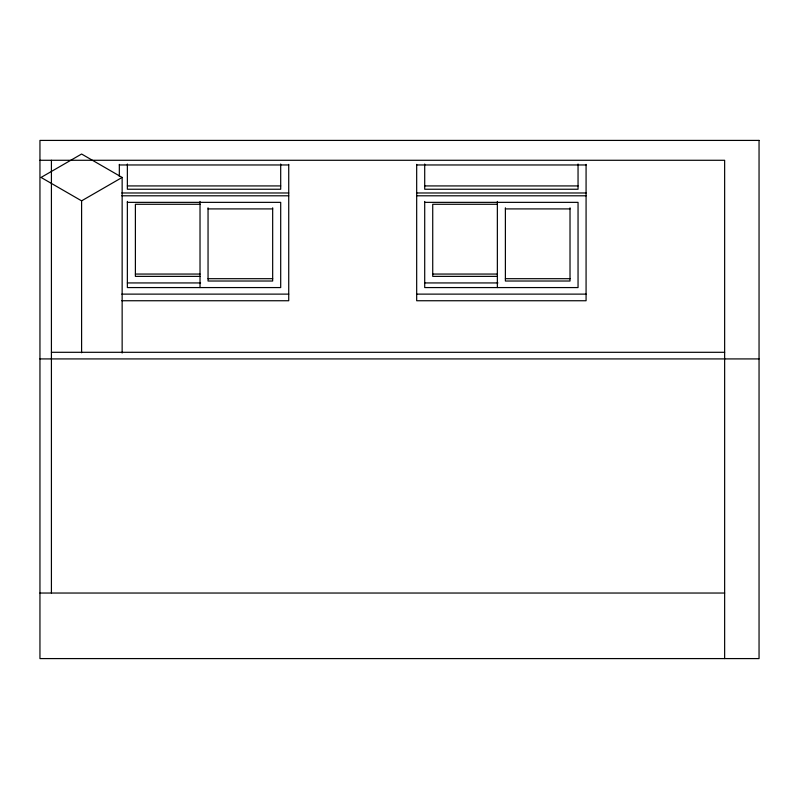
<?xml version="1.0" encoding="UTF-8"?>
<svg xmlns="http://www.w3.org/2000/svg" width="799" height="799" viewBox="0 0 799 799"><rect width="100%" height="100%" fill="white"/><g stroke="black" fill="none" stroke-linecap="round" stroke-linejoin="round"><path stroke-width="1.2" d="M122.147 177.438L81.598 154.027L41.049 177.438L81.598 200.849L122.147 177.438L122.147 353.018M39.95 160.279L724.643 160.279L724.643 658.586M119.331 164.964L288.729 164.964M416.678 164.964L586.076 164.964M127.361 185.927L280.699 185.927M424.708 185.927L578.047 185.927M121.828 192.978L288.729 192.978M416.678 192.978L586.076 192.978M121.828 195.795L288.729 195.795M416.678 195.795L586.076 195.795M127.361 202.357L280.699 202.357L280.699 287.57L127.361 287.57L127.361 201.428M424.708 202.357L578.047 202.357L578.047 287.57L424.708 287.57L424.708 201.428M200.02 204.274L135.391 204.274L135.391 276.374L200.02 276.374M497.358 204.274L432.728 204.274L432.728 276.374L497.358 276.374M208.05 208.909L272.669 208.909M505.387 208.909L570.017 208.909M135.391 274.057L200.02 274.057M432.728 274.057L497.358 274.057M208.05 278.691L272.669 278.691M505.387 278.691L570.017 278.691M127.361 282.936L200.599 282.936M424.708 282.936L497.937 282.936M121.828 294.122L288.729 294.122M416.678 294.122L586.076 294.122M121.828 300.744L288.729 300.744L288.729 164.384M51.416 352.299L724.643 352.299M39.95 358.921L759.05 358.921M39.95 593.038L724.643 593.038M586.076 164.384L586.076 300.744L416.678 300.744L416.678 164.384M578.047 164.015L578.047 189.243L424.708 189.243L424.708 164.015M570.017 207.83L570.017 281.018L505.387 281.018L505.387 207.83M497.358 201.428L497.358 287.57M280.699 164.015L280.699 189.243L127.361 189.243L127.361 164.015M272.669 207.83L272.669 281.018L208.05 281.018L208.05 207.83M200.02 201.428L200.02 287.57M119.331 164.384L119.331 176.469M81.598 200.849L81.598 352.768M51.416 160.279L51.416 593.038M759.05 140.414L39.95 140.414L39.95 658.586L759.05 658.586L759.05 140.414"/></g></svg>
